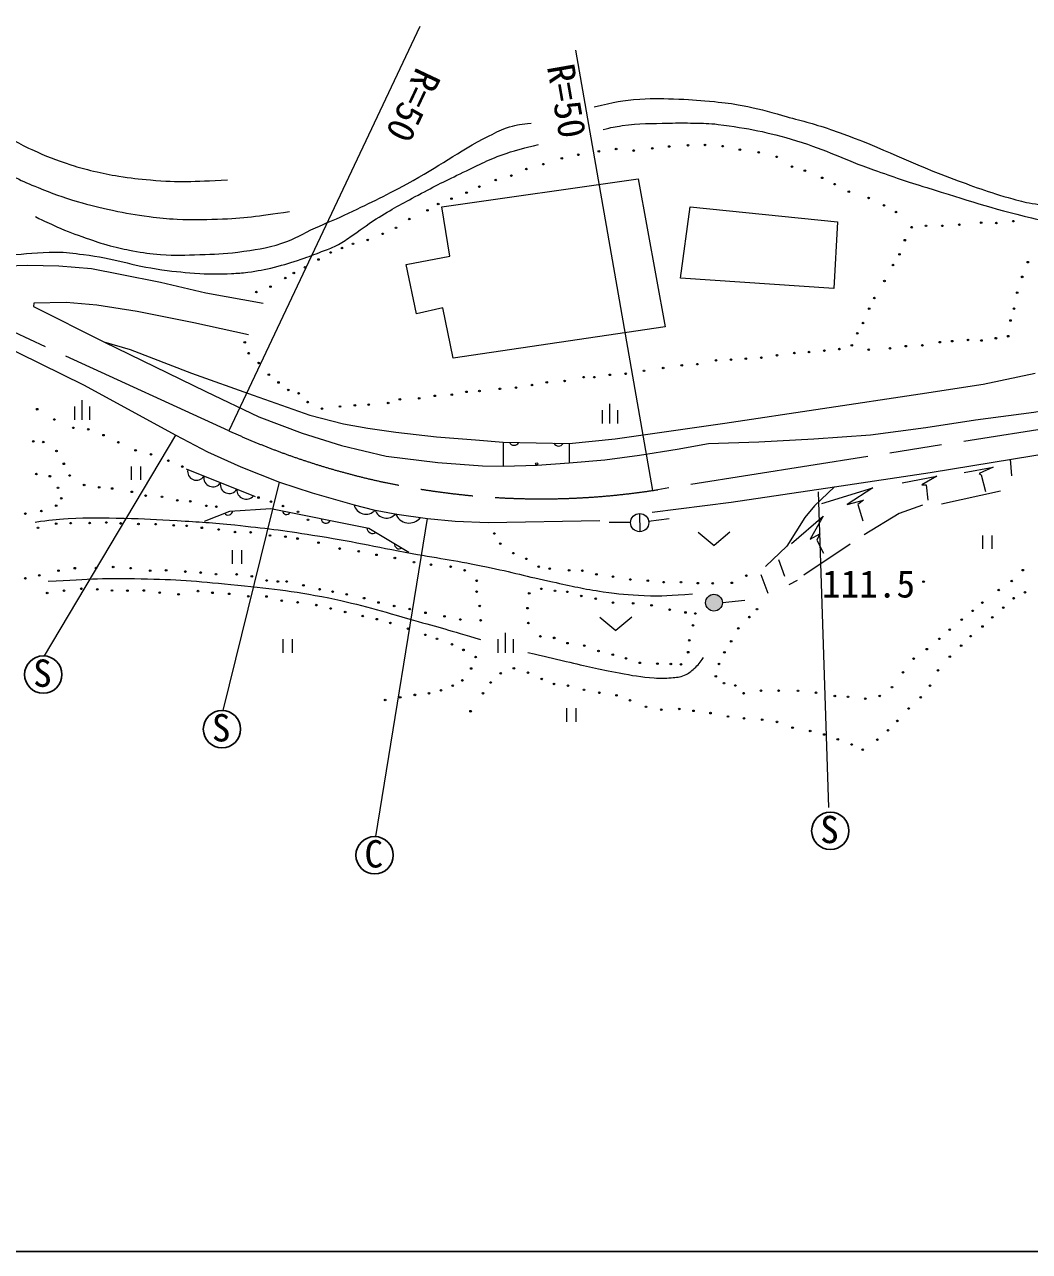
# Model space of a CAD drawing. Units: millimetres, scale not verified. Extents: x 40000 to 680000, y 20000 to 380000.
# Drawn here: x 373394 to 440696, y 205000 to 287204 of the extents above; entities that cross this region are included whole.
import ezdxf
from ezdxf.enums import TextEntityAlignment as Align

# ---------------------------------------------------------------- set-up
doc = ezdxf.new("R2010")
doc.units = ezdxf.units.MM
doc.header["$LTSCALE"] = 1000
doc.linetypes.add('CHAIN', pattern=[18.5, 12, -1.5, 3.5, -1.5])
for name, color, linetype, lineweight in [('M-BGD', 7, 'Continuous', 13), ('M-BMK', 2, 'CHAIN', 13), ('M-TTL-BAND', 7, 'Continuous', 25)]:
    doc.layers.add(name, color=color, linetype=linetype, lineweight=lineweight)
doc.styles.add('ＭＳ ゴシック', font='')
doc.styles.get('ＭＳ ゴシック').set_extended_font_data('MS Gothic')

msp = doc.modelspace()

# ---------------------------------------------------------------- hatches: boundary and pattern name
at = {"layer": 'M-BGD'}
msp.add_hatch(color=256, dxfattribs=at).paths.add_polyline_path([(420131, 248468, 0.93639), (419009, 248541, 0.03285), (419004, 248468, 0.86763)])

# ---------------------------------------------------------------- linework, layer by layer
for p, q in [((399870, 287076), (387068, 259992)), ((410303, 285495), (415451, 255984)), ((376732, 261615), (376732, 260717)), ((377243, 260717), (377243, 262039)), ((377754, 261615), (377754, 260717)), ((412587, 260474), (412587, 261796)), ((412076, 261371), (412076, 260474)), ((413098, 261371), (413098, 260474)), ((374719, 244902), (383524, 259687)), ((380533, 257592), (380533, 256695)), ((381156, 257592), (381156, 256695)), ((384207, 257427), (388844, 255581)), ((439404, 258078), (439489, 256978)), ((386691, 241243), (390467, 256554)), ((427264, 234750), (426570, 255892)), ((438758, 255933), (434804, 255078)), ((395462, 255030), (396774, 254686)), ((396774, 254686), (398336, 254401)), ((396911, 232797), (400373, 254099)), ((398336, 254401), (400373, 254099)), ((414578, 254440), (414603, 253224)), ((415191, 253931), (416577, 254103)), ((412558, 253869), (413983, 253858)), ((418505, 253186), (419570, 252289)), ((420636, 253186), (419570, 252289)), ((428696, 252391), (425584, 250307)), ((437545, 252973), (437545, 252075)), ((438168, 252973), (438168, 252075)), ((387293, 251977), (387293, 251080)), ((387916, 251977), (387916, 251080)), ((423888, 251353), (424287, 250237)), ((422701, 250351), (423178, 249103)), ((425141, 249963), (424580, 249658)), ((421638, 248604), (420131, 248468)), ((411928, 247508), (412993, 246611)), ((414059, 247508), (412993, 246611)), ((390700, 246015), (390700, 245118)), ((391323, 246015), (391323, 245118)), ((405091, 246016), (405091, 245119)), ((405602, 245119), (405602, 246441)), ((406113, 246016), (406113, 245119)), ((409682, 241394), (409682, 240496)), ((410305, 241394), (410305, 240496))]:
    msp.add_line(p, q, dxfattribs=at)
for points in [[(398960, 271128), (401873, 271682), (401352, 274982), (414493, 276871), (416303, 266943), (402108, 264840), (401414, 268226), (399644, 267816)], [(417975, 274985), (427831, 273985), (427600, 269526), (417335, 270207)]]:
    msp.add_lwpolyline(points, close=True, dxfattribs=at)
for points in [[(362826, 273174), (363792, 272394), (364738, 271910), (365910, 271553), (367273, 271210), (368865, 271011), (370753, 270985), (373592, 271090), (375695, 271027), (377882, 270859), (379796, 270480)], [(409879, 257842), (412259, 258036), (414587, 258358), (417096, 258765), (419199, 259143), (422564, 259255), (426251, 259452), (430050, 259718), (433766, 260209), (437074, 260713), (440986, 261232), (444070, 261765), (446370, 262242), (448374, 262746), (450085, 263349), (451627, 264218), (457391, 267613), (463700, 271545)], [(379796, 270480), (382509, 269933), (385537, 269218), (389378, 268543)], [(388398, 266422), (384724, 267214), (380925, 267986), (378233, 268392), (376186, 268588), (374013, 268532), (373999, 268322), (378710, 265953), (385545, 262619), (389078, 260923), (391980, 259825), (394615, 258993), (397616, 258283), (401074, 257862), (404074, 257647), (405448, 257610)], [(371417, 265952), (373025, 265190), (377343, 263074), (383524, 259687)], [(378710, 265953), (380471, 265422), (384564, 263838), (388714, 262366), (392509, 261043), (394766, 260445), (396374, 260165), (398271, 259894), (400991, 259585), (403599, 259370), (405449, 259221), (405448, 257610)], [(409867, 259126), (412944, 259456), (420284, 260507), (433385, 262469), (437591, 263120), (441082, 263835)], [(415435, 254529), (420713, 255202), (427632, 256232), (434046, 257200), (450653, 259926), (464582, 262163)], [(383524, 259687), (385641, 258586), (387873, 257579), (390467, 256554)], [(405449, 259221), (409867, 259126), (409879, 257842)], [(405448, 257610), (407722, 257672), (409879, 257842)], [(436313, 257196), (438266, 257551), (437322, 257130), (437462, 257027), (437752, 255915)], [(390467, 256554), (392662, 255838), (395462, 255030)], [(432172, 256504), (434500, 256953), (433481, 256373), (433780, 256373), (433892, 255345)], [(427632, 256232), (426303, 254968), (425658, 254183), (424438, 252262), (423022, 250888)], [(426797, 255110), (430204, 256162), (428479, 255054), (429573, 255348), (429208, 255040), (429531, 253947)], [(433528, 255008), (431972, 254447), (429631, 253017)], [(385436, 253927), (387132, 254600), (389894, 254768), (396456, 253450), (399133, 251852)], [(400373, 254099), (402235, 253930), (404437, 253845), (411922, 253980)], [(424769, 252437), (426890, 254260), (426018, 252727), (426662, 253071), (426460, 252646), (426909, 251780)]]:
    msp.add_lwpolyline(points, dxfattribs=at)
for centre, radius in [((411855, 278712), 53.3), ((413014, 278861), 53.3), ((414194, 278761), 53.3), ((415435, 278908), 53.3), ((416570, 279034), 53.3), ((417832, 279118), 53.3), ((418968, 279139), 53.3), ((420145, 279055), 53.3), ((421302, 278824), 53.3), ((422564, 278635), 53.3), ((408137, 277847), 53.3), ((409378, 278235), 53.3), ((410481, 278478), 53.3), ((423763, 278340), 53.3), ((405997, 277081), 53.3), ((407006, 277520), 53.3), ((424793, 277688), 53.3), ((425655, 277415), 53.3), ((403856, 276342), 53.3), ((404950, 276782), 53.3), ((426812, 276931), 53.3), ((427653, 276511), 53.3), ((401987, 275538), 53.3), ((402996, 275940), 53.3), ((428599, 276006), 53.3), ((429924, 275585), 53.3), ((400379, 274753), 53.3), ((401099, 275174), 53.3), ((430955, 275088), 53.3), ((431754, 274639), 53.3), ((399164, 274174), 53.3), ((433761, 273717), 53.3), ((434855, 273717), 53.3), ((436005, 273792), 53.3), ((437460, 273931), 53.3), ((438482, 273906), 53.3), ((439610, 274030), 53.3), ((397379, 273183), 53.3), ((398267, 273585), 53.3), ((432808, 273624), 53.3), ((394650, 272230), 53.3), ((395398, 272510), 53.3), ((396379, 272772), 53.3), ((432350, 272754), 53.3), ((393080, 271463), 53.3), ((393893, 271931), 53.3), ((431995, 271801), 53.3), ((440586, 271285), 53.3), ((391431, 270556), 53.3), ((392173, 270940), 53.3), ((431556, 271091), 53.3), ((389865, 269642), 53.3), ((390853, 270219), 53.3), ((430985, 270025), 53.3), ((440207, 270297), 53.3), ((388919, 269278), 53.3), ((430313, 268876), 53.3), ((439871, 269246), 53.3), ((429962, 268161), 53.3), ((439661, 268173), 53.3), ((429555, 267207), 53.3), ((439429, 267374), 53.3), ((429163, 266520), 53.3), ((439270, 266322), 53.3), ((388144, 265912), 53.3), ((428798, 265707), 53.3), ((431354, 265514), 53.3), ((432419, 265654), 53.3), ((433527, 265710), 53.3), ((434691, 265921), 53.3), ((435518, 265991), 53.3), ((436583, 266075), 53.3), ((437481, 266033), 53.3), ((438448, 266187), 53.3), ((388406, 265183), 53.3), ((419697, 264701), 53.3), ((420707, 264757), 53.3), ((421703, 264811), 53.3), ((422740, 264883), 53.3), ((423794, 265049), 53.3), ((424955, 265192), 53.3), ((425938, 265260), 53.3), ((426960, 265357), 53.3), ((427969, 265458), 53.3), ((429932, 265416), 53.3), ((389070, 264529), 53.3), ((414875, 264000), 53.3), ((416164, 264196), 53.3), ((417412, 264364), 53.3), ((418450, 264449), 53.3), ((389756, 263743), 53.3), ((390400, 263224), 53.3), ((407374, 263047), 53.3), ((408369, 263229), 53.3), ((409561, 263327), 53.3), ((410837, 263579), 53.3), ((411552, 263579), 53.3), ((412589, 263734), 53.3), ((413655, 263804), 53.3), ((391059, 262719), 53.3), ((391746, 262495), 53.3), ((400873, 262327), 53.3), ((402009, 262411), 53.3), ((402990, 262593), 53.3), ((403860, 262649), 53.3), ((405229, 262794), 53.3), ((406308, 262878), 53.3), ((374239, 261431), 53.3), ((392349, 261906), 53.3), ((393317, 261472), 53.3), ((394522, 261612), 53.3), ((395518, 261696), 53.3), ((396443, 261738), 53.3), ((397747, 261850), 53.3), ((398532, 262089), 53.3), ((399822, 262159), 53.3), ((375389, 260744), 53.3), ((376664, 260183), 53.3), ((377660, 260085), 53.3), ((373976, 259275), 53.3), ((374649, 259233), 53.3), ((378683, 259692), 53.3), ((379679, 259215), 53.3), ((375532, 258630), 53.3), ((380828, 258669), 53.3), ((381866, 258402), 53.3), ((376023, 257775), 53.3), ((383029, 257982), 53.3), ((383955, 257589), 53.3), ((407696, 257770), 71.9), ((374186, 257088), 53.3), ((375090, 256941), 53.3), ((376415, 256990), 53.3), ((375637, 256162), 53.3), ((377383, 256359), 53.3), ((378392, 256191), 53.3), ((379261, 256120), 53.3), ((380579, 255896), 53.3), ((381505, 255644), 53.3), ((375511, 254964), 53.3), ((375852, 255466), 53.3), ((382598, 255560), 53.3), ((383622, 255321), 53.3), ((384491, 255265), 53.3), ((385570, 254957), 53.3), ((386243, 254901), 53.3), ((389061, 255512), 53.3), ((389896, 255238), 53.3), ((390706, 254945), 53.3), ((373450, 254438), 53.3), ((374523, 254606), 53.3), ((391710, 254553), 53.3), ((392376, 254017), 53.3), ((414591, 253832), 608), ((374297, 253481), 53.3), ((375512, 253768), 53.3), ((376489, 253796), 53.3), ((377751, 253805), 53.3), ((378872, 253843), 53.3), ((379826, 253777), 53.3), ((381022, 253740), 53.3), ((382172, 253730), 53.3), ((383387, 253646), 53.3), ((384256, 253618), 53.3), ((385265, 253487), 53.3), ((386400, 253369), 53.3), ((387484, 253201), 53.3), ((388537, 253188), 53.3), ((389839, 252970), 53.3), ((390867, 252889), 53.3), ((391677, 252765), 53.3), ((393079, 252490), 53.3), ((404852, 253104), 53.3), ((405257, 252423), 53.3), ((394496, 252095), 53.3), ((395772, 251912), 53.3), ((396964, 251674), 53.3), ((406126, 251788), 53.3), ((376762, 250777), 53.3), ((378178, 250791), 53.3), ((379328, 250861), 53.3), ((380506, 250782), 53.3), ((398197, 251464), 53.3), ((399473, 251183), 53.3), ((400609, 251015), 53.3), ((401927, 250875), 53.3), ((407005, 251405), 53.3), ((407827, 250881), 53.3), ((408566, 250750), 53.3), ((373453, 250104), 53.3), ((374379, 250300), 53.3), ((375668, 250609), 53.3), ((381809, 250609), 53.3), ((382875, 250637), 53.3), ((384164, 250554), 53.3), ((385190, 250487), 53.3), ((386214, 250378), 53.3), ((387595, 250366), 53.3), ((388614, 250235), 53.3), ((389614, 249954), 53.3), ((390361, 249889), 53.3), ((390950, 249889), 53.3), ((402866, 250637), 53.3), ((403679, 249936), 53.3), ((409865, 250638), 53.3), ((410753, 250610), 53.3), ((411697, 250367), 53.3), ((412809, 250218), 53.3), ((413959, 250021), 53.3), ((415137, 249947), 53.3), ((421735, 250274), 53.3), ((433603, 249875), 53.3), ((439509, 249918), 53.3), ((440252, 250647), 53.3), ((374911, 249115), 53.3), ((376038, 249272), 53.3), ((377202, 249399), 53.3), ((378268, 249357), 53.3), ((379249, 249286), 53.3), ((380286, 249272), 53.3), ((381380, 249286), 53.3), ((382446, 249146), 53.3), ((383707, 249034), 53.3), ((385011, 249244), 53.3), ((385979, 249132), 53.3), ((387100, 249062), 53.3), ((392072, 249627), 53.3), ((393155, 249370), 53.3), ((394024, 249211), 53.3), ((403670, 249211), 53.3), ((407193, 249094), 53.3), ((408011, 249397), 53.3), ((408915, 249260), 53.3), ((409750, 249197), 53.3), ((416202, 249844), 53.3), ((417352, 249844), 53.3), ((418483, 249778), 53.3), ((419483, 249769), 53.3), ((420763, 249797), 53.3), ((438640, 249315), 53.3), ((440391, 249168), 53.3), ((388376, 248894), 53.3), ((389596, 248880), 53.3), ((390619, 248600), 53.3), ((391685, 248487), 53.3), ((392932, 248305), 53.3), ((394968, 249024), 53.3), ((396136, 248772), 53.3), ((397099, 248482), 53.3), ((398146, 248249), 53.3), ((403875, 248249), 53.3), ((410678, 248917), 53.3), ((411650, 248736), 53.3), ((412808, 248473), 53.3), ((414153, 248431), 53.3), ((415387, 248291), 53.3), ((419567, 248468), 563), ((437546, 248474), 53.3), ((439634, 248768), 53.3), ((393900, 248081), 53.3), ((394867, 247842), 53.3), ((396045, 247576), 53.3), ((399193, 248043), 53.3), ((400249, 247791), 53.3), ((401520, 247548), 53.3), ((407081, 248099), 53.3), ((416593, 247996), 53.3), ((417658, 247814), 53.3), ((418317, 247744), 53.3), ((421936, 247502), 53.3), ((422455, 248034), 53.3), ((436895, 247920), 53.3), ((438204, 247485), 53.3), ((438940, 248137), 53.3), ((396984, 247366), 53.3), ((397895, 247113), 53.3), ((399073, 246721), 53.3), ((402586, 247342), 53.3), ((403941, 247286), 53.3), ((407137, 247104), 53.3), ((418163, 246945), 53.3), ((421193, 246745), 53.3), ((435359, 246658), 53.3), ((436158, 247331), 53.3), ((437552, 246875), 53.3), ((400237, 246314), 53.3), ((401022, 246048), 53.3), ((407943, 246213), 53.3), ((408868, 246110), 53.3), ((409756, 245755), 53.3), ((417911, 245949), 53.3), ((420717, 245875), 53.3), ((434665, 246048), 53.3), ((436753, 246223), 53.3), ((402017, 245683), 53.3), ((402788, 245305), 53.3), ((410884, 245593), 53.3), ((411831, 245237), 53.3), ((412790, 244982), 53.3), ((417841, 245150), 53.3), ((420268, 245146), 53.3), ((433824, 245354), 53.3), ((436122, 245593), 53.3), ((403602, 244828), 53.3), ((413681, 244739), 53.3), ((414604, 244440), 53.3), ((415781, 244384), 53.3), ((416679, 244359), 53.3), ((417358, 244334), 53.3), ((419904, 244361), 53.3), ((432941, 244723), 53.3), ((435365, 244857), 53.3), ((403307, 244057), 53.3), ((405284, 243735), 53.3), ((406167, 244071), 53.3), ((407107, 243777), 53.3), ((408032, 243356), 53.3), ((419693, 243534), 53.3), ((432226, 243798), 53.3), ((434566, 243931), 53.3), ((401288, 242599), 53.3), ((402073, 242907), 53.3), ((402718, 243258), 53.3), ((404611, 243118), 53.3), ((408859, 243020), 53.3), ((409784, 242907), 53.3), ((410864, 242627), 53.3), ((420235, 243076), 53.3), ((421002, 242917), 53.3), ((422712, 242571), 53.3), ((423899, 242571), 53.3), ((425189, 242562), 53.3), ((431490, 242810), 53.3), ((434042, 242904), 53.3), ((397545, 241954), 53.3), ((398554, 242122), 53.3), ((399536, 242291), 53.3), ((400475, 242403), 53.3), ((404092, 242403), 53.3), ((411887, 242431), 53.3), ((413037, 242263), 53.3), ((413948, 241926), 53.3), ((421553, 242403), 53.3), ((426404, 242431), 53.3), ((427662, 242221), 53.3), ((428546, 242158), 53.3), ((429702, 242032), 53.3), ((430670, 242221), 53.3), ((433411, 242133), 53.3), ((403265, 241197), 53.3), ((415014, 241491), 53.3), ((416037, 241295), 53.3), ((417243, 241351), 53.3), ((418198, 241224), 53.3), ((419334, 241069), 53.3), ((420511, 240845), 53.3), ((432612, 241376), 53.3), ((421577, 240719), 53.3), ((422796, 240635), 53.3), ((423792, 240481), 53.3), ((424829, 240088), 53.3), ((431841, 240549), 53.3), ((426009, 239876), 53.3), ((426948, 239638), 53.3), ((427859, 239315), 53.3), ((430509, 239287), 53.3), ((431224, 239918), 53.3), ((428785, 238965), 53.3), ((429528, 238614), 53.3)]:
    msp.add_circle(centre, radius, dxfattribs=at)
at = {"layer": 'M-BGD', "lineweight": 25}
for centre in [(374646, 243654), (386617, 239995), (427357, 233181), (396838, 231549)]:
    msp.add_circle(centre, 1250, dxfattribs=at)
at = {"layer": 'M-BGD'}
for centre, radius, start, end in [((406186, 259365), 353, 205.71294, 331.81993), ((409158, 259305), 343, 207.24211, 330.29075), ((384900, 257254), 585, 167.78593, 328.82046), ((386006, 256846), 615, 170.09219, 326.51419), ((387096, 256376), 592, 167.30543, 329.30095), ((388241, 256037), 637, 176.61139, 319.995), ((396261, 255216), 821, 193.09385, 318.07397), ((387026, 254654), 316, 218.10836, 352.40921), ((390935, 254655), 273, 188.8334, 328.45258), ((393567, 254116), 319, 183.99731, 333.28866), ((397629, 254946), 807, 200.16999, 319.19947), ((399143, 254776), 972, 201.57845, 321.31053), ((396721, 253517), 413, 185.18812, 301.2349), ((398482, 252389), 314, 173.15681, 305.18073)]:
    msp.add_arc(centre, radius, start, end, dxfattribs=at)
for points, knots in [([(359817, 287204), (361433, 285716), (361861, 285323), (363204, 284156), (364604, 282939), (365409, 282281), (366845, 281108), (367792, 280333), (368321, 279896), (369300, 279160), (369946, 278675), (370315, 278413), (370993, 277975), (371665, 277541), (372055, 277315), (372771, 276959), (373355, 276669), (373689, 276521), (374295, 276282), (375307, 275883), (375876, 275657), (376920, 275350), (377836, 275081), (378356, 274950), (379291, 274758), (380244, 274561), (380781, 274457), (381746, 274334), (382471, 274242), (382879, 274200), (383609, 274165), (384666, 274114), (385260, 274132), (386318, 274165), (388213, 274225), (388876, 274357), (391144, 274673)], [0, 0, 0, 0, 1, 1, 1, 2, 2, 2, 3, 3, 3, 4, 4, 4, 5, 5, 5, 6, 6, 6, 7, 7, 7, 8, 8, 8, 9, 9, 9, 10, 10, 10, 11, 11, 11, 12, 12, 12, 12]), ([(362696, 286950), (365406, 284629), (366117, 283948), (368453, 282208), (369175, 281671), (369558, 281338), (370316, 280854), (371128, 280334), (371591, 280054), (372433, 279584), (372988, 279274), (373289, 279076), (373872, 278822), (374879, 278381), (375450, 278143), (376497, 277806), (377085, 277616), (377419, 277524), (378021, 277382), (378677, 277228), (379049, 277156), (379714, 277044), (380535, 276905), (381001, 276866), (381831, 276790), (383840, 276606), (384570, 276697), (386995, 276790)], [0, 0, 0, 0, 1, 1, 1, 2, 2, 2, 3, 3, 3, 4, 4, 4, 5, 5, 5, 6, 6, 6, 7, 7, 7, 8, 8, 8, 9, 9, 9, 9]), ([(411549, 281700), (412947, 282010), (413393, 282122), (414597, 282208), (415619, 282281), (416197, 282249), (417221, 282208), (418149, 282171), (418668, 282132), (419592, 282039), (420323, 281965), (420734, 281923), (421455, 281785), (422526, 281580), (423113, 281398), (424164, 281108), (425425, 280759), (426143, 280597), (427381, 280176), (430556, 279098), (432198, 278129), (435340, 276959), (436977, 276350), (437892, 275994), (439573, 275520), (440160, 275354), (440495, 275279), (441097, 275181), (442085, 275021), (442638, 274903), (443637, 274842), (444298, 274802), (444670, 274810), (445331, 274842), (445896, 274870), (446215, 274902), (446770, 275012), (447242, 275105), (447505, 275180), (447955, 275350), (448440, 275533), (448689, 275690), (449141, 275943), (449957, 276401), (450401, 276683), (451173, 277213), (451876, 277696), (452279, 277956), (452951, 278483), (455223, 280265), (456276, 281543), (458623, 283224), (459980, 284196), (460465, 284536), (462179, 285595)], [0, 0, 0, 0, 1, 1, 1, 2, 2, 2, 3, 3, 3, 4, 4, 4, 5, 5, 5, 6, 6, 6, 7, 7, 7, 8, 8, 8, 9, 9, 9, 10, 10, 10, 11, 11, 11, 12, 12, 12, 13, 13, 13, 14, 14, 14, 15, 15, 15, 16, 16, 16, 17, 17, 17, 18, 18, 18, 18]), ([(412141, 280176), (412728, 280322), (412912, 280348), (413411, 280430), (414620, 280630), (415319, 280560), (416544, 280600), (417205, 280621), (417576, 280616), (418237, 280600), (418866, 280585), (419222, 280596), (419846, 280515), (421924, 280245), (423090, 280021), (425095, 279414), (427159, 278790), (428226, 278181), (430260, 277467), (431641, 276982), (432415, 276706), (433816, 276282), (436551, 275454), (438062, 274904), (440843, 274250), (441500, 274095), (441870, 274017), (442537, 273911), (443262, 273796), (443666, 273697), (444399, 273657), (445060, 273621), (445435, 273585), (446093, 273657), (447298, 273790), (447996, 273848), (449141, 274250), (449936, 274529), (450352, 274770), (451088, 275181), (451801, 275579), (452213, 275791), (452866, 276282), (455867, 278539), (457076, 280426), (460232, 282462), (461142, 283050), (461468, 283286), (462603, 283902)], [0, 0, 0, 0, 1, 1, 1, 2, 2, 2, 3, 3, 3, 4, 4, 4, 5, 5, 5, 6, 6, 6, 7, 7, 7, 8, 8, 8, 9, 9, 9, 10, 10, 10, 11, 11, 11, 12, 12, 12, 13, 13, 13, 14, 14, 14, 15, 15, 15, 16, 16, 16, 16]), ([(374126, 274334), (374806, 273996), (374996, 273907), (375565, 273657), (376313, 273329), (376742, 273165), (377513, 272895), (378134, 272677), (378485, 272558), (379121, 272387), (379710, 272229), (380045, 272158), (380645, 272048), (381368, 271917), (381776, 271846), (382508, 271794), (383531, 271722), (384108, 271755), (385133, 271794), (386126, 271833), (386688, 271828), (387673, 271964), (388842, 272125), (389514, 272191), (390636, 272556), (391552, 272855), (391998, 273192), (392877, 273588), (393620, 273923), (394050, 274080), (394789, 274425), (396461, 275206), (397396, 275653), (399018, 276536), (401205, 277726), (402308, 278613), (404521, 279753), (405035, 280018), (405323, 280179), (405876, 280346), (406423, 280510), (406655, 280534), (407315, 280600)], [0, 0, 0, 0, 1, 1, 1, 2, 2, 2, 3, 3, 3, 4, 4, 4, 5, 5, 5, 6, 6, 6, 7, 7, 7, 8, 8, 8, 9, 9, 9, 10, 10, 10, 11, 11, 11, 12, 12, 12, 13, 13, 13, 14, 14, 14, 14]), ([(362865, 273149), (364181, 272650), (364599, 272509), (365744, 272218), (367172, 271854), (367997, 271673), (369469, 271625), (371820, 271549), (373129, 271942), (375481, 271964), (376211, 271970), (376618, 271882), (377343, 271794), (379417, 271545), (380524, 271065), (382593, 270778), (383580, 270641), (384138, 270591), (385133, 270524), (385958, 270469), (386423, 270490), (387249, 270524), (387680, 270542), (387923, 270548), (388350, 270609), (389050, 270708), (389441, 270782), (390128, 270948), (390840, 271120), (391228, 271257), (391923, 271488), (392461, 271666), (392757, 271785), (393285, 271990), (393681, 272144), (393914, 272209), (394291, 272406), (394665, 272601), (394856, 272744), (395209, 272975), (395900, 273426), (396241, 273748), (396943, 274182), (398020, 274847), (398644, 275187), (399761, 275782), (400927, 276403), (401585, 276743), (402780, 277304), (403891, 277825), (404491, 278181), (405655, 278569), (406488, 278846), (406801, 278933), (407823, 279160)], [0, 0, 0, 0, 1, 1, 1, 2, 2, 2, 3, 3, 3, 4, 4, 4, 5, 5, 5, 6, 6, 6, 7, 7, 7, 8, 8, 8, 9, 9, 9, 10, 10, 10, 11, 11, 11, 12, 12, 12, 13, 13, 13, 14, 14, 14, 15, 15, 15, 16, 16, 16, 17, 17, 17, 18, 18, 18, 18]), ([(374095, 253872), (375138, 254016), (375443, 254042), (376310, 254105), (377770, 254213), (378595, 254146), (380058, 254124), (381445, 254103), (382221, 254054), (383605, 253970), (385118, 253878), (385967, 253834), (387475, 253676), (389518, 253460), (390661, 253321), (392690, 253003), (395304, 252592), (396747, 252244), (399350, 251769), (401293, 251414), (402393, 251274), (404327, 250872), (406064, 250510), (407021, 250232), (408757, 249862), (410078, 249581), (410814, 249396), (412150, 249203), (413211, 249050), (413812, 248991), (414884, 248951), (416154, 248903), (416615, 248949), (418136, 249063)], [0, 0, 0, 0, 1, 1, 1, 2, 2, 2, 3, 3, 3, 4, 4, 4, 5, 5, 5, 6, 6, 6, 7, 7, 7, 8, 8, 8, 9, 9, 9, 10, 10, 10, 11, 11, 11, 11]), ([(374971, 249905), (377922, 250071), (378770, 250121), (381205, 250073), (383557, 250027), (384874, 249922), (387215, 249690), (389786, 249436), (391234, 249294), (393767, 248784), (396014, 248330), (397236, 247911), (399445, 247297), (401206, 246808), (401772, 246644), (403941, 245998)], [0, 0, 0, 0, 1, 1, 1, 2, 2, 2, 3, 3, 3, 4, 4, 4, 5, 5, 5, 5]), ([(407100, 245135), (408344, 244837), (408663, 244762), (409667, 244533), (411050, 244217), (411820, 244013), (413216, 243758), (414129, 243591), (414644, 243498), (415569, 243425), (416011, 243391), (416263, 243404), (416705, 243439), (417060, 243468), (417273, 243469), (417602, 243608), (417888, 243728), (418017, 243862), (418250, 244067), (418530, 244313), (418616, 244442), (418871, 244790)], [0, 0, 0, 0, 1, 1, 1, 2, 2, 2, 3, 3, 3, 4, 4, 4, 5, 5, 5, 6, 6, 6, 7, 7, 7, 7])]:
    msp.add_open_spline(points, degree=3, knots=knots, dxfattribs=at)
at = {"layer": 'M-BMK'}
for p, q in [((387068, 259992), (370445, 267616)), ((466419, 264028), (415806, 256038))]:
    msp.add_line(p, q, dxfattribs=at)
msp.add_arc((407983, 305594), 50169, 245.3616, 278.97037, dxfattribs=at)
at = {"layer": 'M-TTL-BAND'}
msp.add_line((40000, 205000), (579000, 205000), dxfattribs=at)

# ---------------------------------------------------------------- texts
at = {"layer": 'M-BGD', "style": 'ＭＳ ゴシック'}
for rotation, p in [(279.896, (407836, 284291)), (244.7, (399174, 284662))]:
    msp.add_text('R=50', height=1833, rotation=rotation, dxfattribs=at).set_placement(p, align=Align.BOTTOM_LEFT)
for s, p in [('111.5', (426801, 248261)), ('S', (373967, 242281)), ('S', (385938, 238621)), ('S', (426678, 231808)), ('C', (396159, 230175))]:
    msp.add_text(s, height=1833, dxfattribs=at).set_placement(p, align=Align.BOTTOM_LEFT)

doc.saveas('drawing.dxf')
